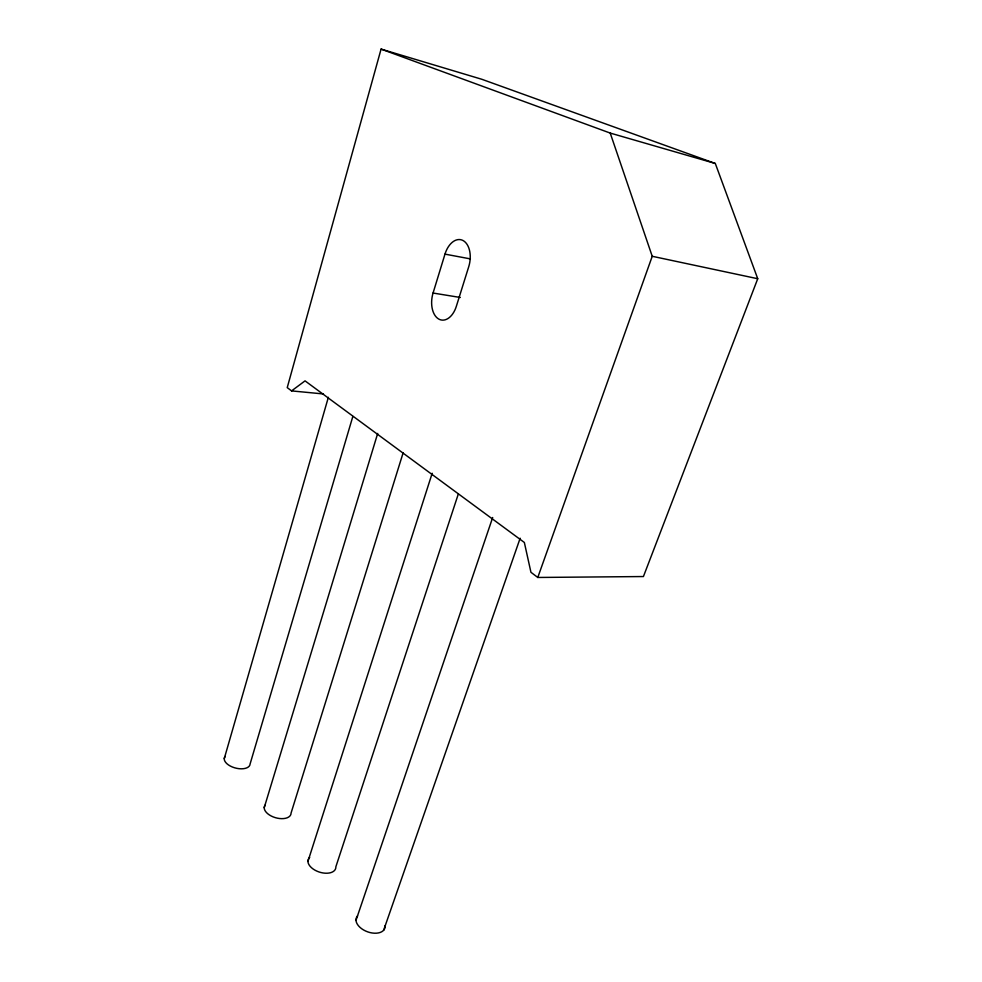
<?xml version="1.0" encoding="UTF-8"?>
<svg xmlns="http://www.w3.org/2000/svg" width="982" height="982" viewBox="0 0 982 982"><rect width="100%" height="100%" fill="white"/><g stroke="black" fill="none" stroke-linecap="round" stroke-linejoin="round"><path stroke-width="1.47" d="M291.568 390.897L305.046 380.869L524.351 542.469L530.943 572.285L537.78 577.465L643.419 576.544L757.736 278.728L715.301 163.478L481.831 79.284L381.077 49.1L287.235 387.62L291.568 390.897L323.446 393.954M224.264 758.595L328.356 397.317M352.845 416.429L250.115 763.91A13.245 6.923 14.7 0 1 234.514 767.764A13.245 6.923 14.7 0 1 225.234 756.361M264.219 807.683L377.689 433.418M433.062 293.041L444.981 254.129A20.99 13.048 -79.9 0 1 463.013 240.516A20.99 13.048 -79.9 0 1 468.733 266.723L456.335 306.335A20.696 12.864 -81.2 0 1 438.708 319.04A20.696 12.864 -81.2 0 1 433.062 293.041L460.3 297.472M403.16 452.714L291.077 813.035A13.797 7.586 16.1 0 1 275.242 817.625A13.797 7.586 16.1 0 1 265.103 805.179M307.943 861.386L432.178 473.263M458.263 494.155L335.869 866.762A14.435 8.322 17.9 0 1 318.659 871.844A14.435 8.322 17.9 0 1 309.698 857.433M355.987 920.38L492.682 517.502M383.631 930.273L520.153 538.222M537.78 577.465L652.232 256.29L610.215 133.073L381.077 49.1M444.981 254.129L470.378 258.892M652.232 256.29L757.736 278.728M715.301 163.478L610.215 133.073M385.067 925.756A15.16 9.157 20.3 0 1 367.624 931.844A15.16 9.157 20.3 0 1 357.571 915.924"/></g></svg>
